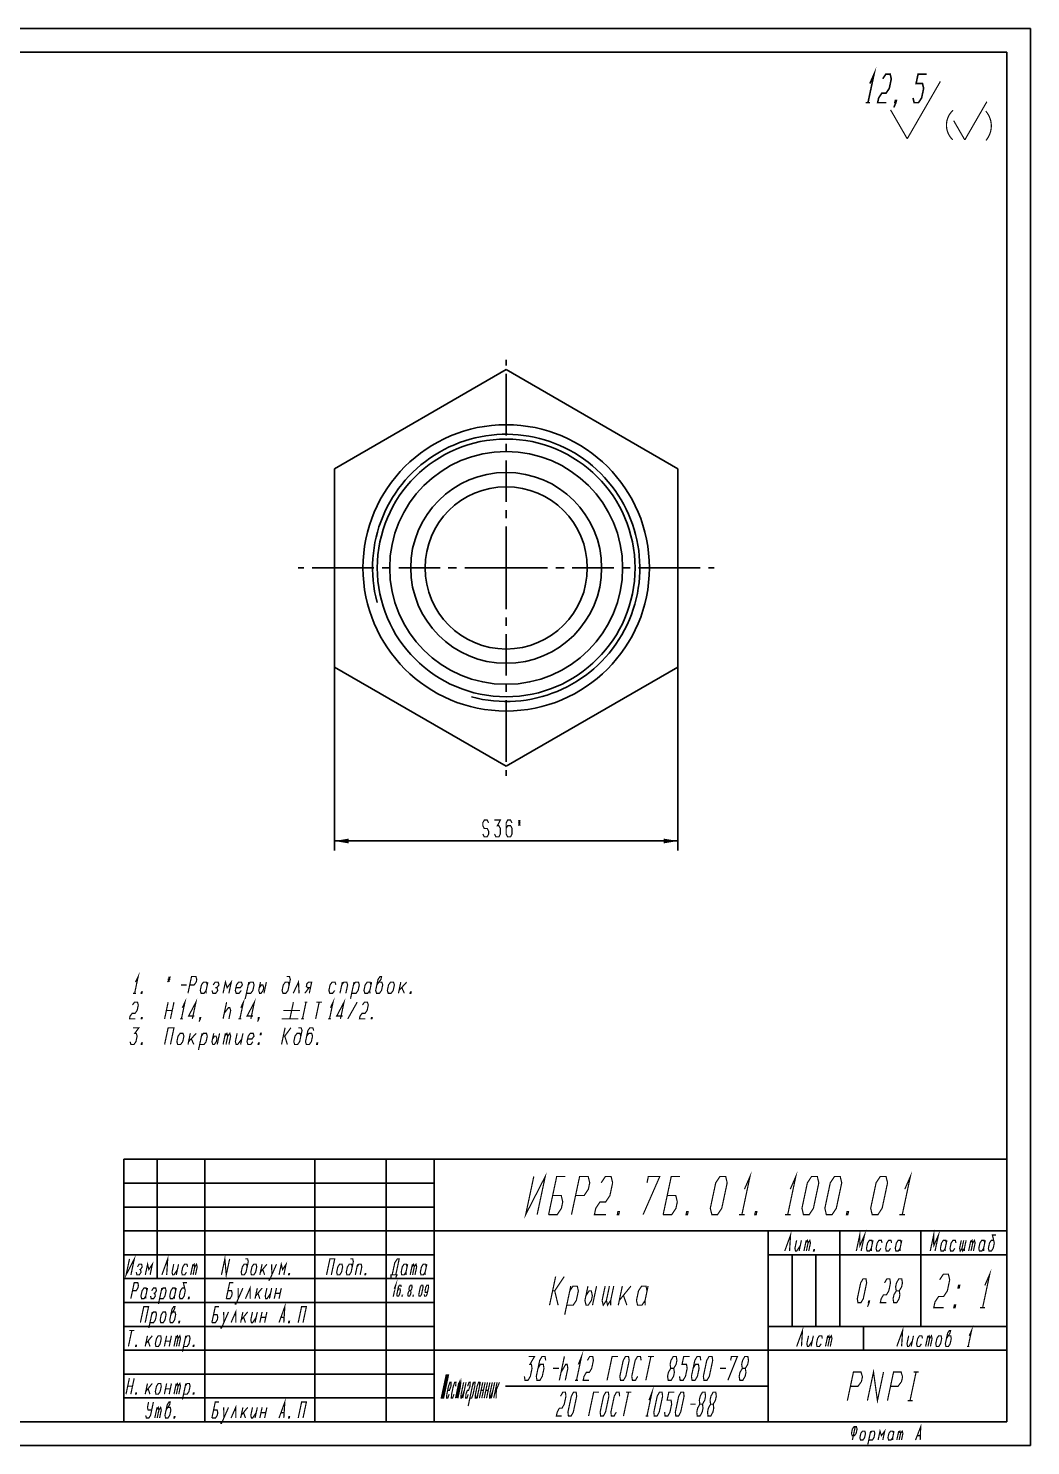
# Model space of a CAD drawing. Header units: millimetres. Extents: x 0 to 420, y 0 to 297.
# Drawn here: x 210 to 420, y 0 to 297 of the extents above; entities that cross this region are included whole.
import ezdxf

# ---------------------------------------------------------------- set-up
doc = ezdxf.new("R2010")
doc.units = ezdxf.units.MM
doc.header["$LTSCALE"] = 23.1
doc.linetypes.add('CENTER', pattern=[0.6, 0.375, -0.075, 0.075, -0.075])
doc.layers.get('0').update_dxf_attribs({"linetype": 'CONTINUOUS'})
for name, color, linetype in [('ALL_AXIS', 7, 'CONTINUOUS'), ('ALL_CHAMFER', 7, 'CONTINUOUS'), ('ALL_DIMENSIONS', 7, 'CONTINUOUS'), ('ALL_HOLE', 7, 'CONTINUOUS')]:
    doc.layers.add(name, color=color, linetype=linetype)
doc.styles.get("Standard").update_dxf_attribs({"font": 'txt', "width": 0.7})
doc.dimstyles.new('DIMSTYLE_2', dxfattribs={"dimtxt": 3.5, "dimasz": 3, "dimexe": 0.18, "dimexo": 0.0625, "dimgap": 0.09, "dimtad": 1, "dimlfac": 0.5, "dimdsep": 46, "dimtxsty": 'STANDARD', "dimblk": '_FILLED', "dimblk1": '_FILLED', "dimblk2": '_FILLED', "dimcen": 0.09, "dimadec": 0, "dimazin": 0, "dimtp": 0.3, "dimtm": 0.3, "dimtfac": 1, "dimtofl": 0, "dimtmove": 0, "dimatfit": 3, "dimldrblk": '_FILLED', "dimfxl": 1, "dimtolj": 1, "dimarcsym": 0})

# ---------------------------------------------------------------- blocks, each defined once
blk = doc.blocks.new('_FILLED')
at = {"color": 0, "linetype": 'BYBLOCK'}
blk.add_solid([(0, 0), (-1, 0.167), (-1, -0.167)], dxfattribs=at)
blk = doc.blocks.new('*D1')
at = {"layer": 'ALL_DIMENSIONS', "color": 2, "linetype": 'CONTINUOUS'}
for p, q in [((274.11, 163.15), (274.11, 124.71)), ((346.11, 163.15), (346.11, 124.71)), ((274.11, 126.71), (310.11, 126.71)), ((346.11, 126.71), (310.11, 126.71))]:
    blk.add_line(p, q, dxfattribs=at)
at = {"layer": 'ALL_DIMENSIONS', "color": 2, "linetype": 'CONTINUOUS', "xscale": 3, "yscale": 3, "zscale": 3, "rotation": 180}
blk.add_blockref('_FILLED', (274.11, 126.71), dxfattribs=at)
at = {"layer": 'ALL_DIMENSIONS', "color": 2, "linetype": 'CONTINUOUS', "xscale": 3, "yscale": 3, "zscale": 3}
blk.add_blockref('_FILLED', (346.11, 126.71), dxfattribs=at)
blk = doc.blocks.new('SYM_0_BL2', base_point=(398.14, 279.95))
at = {"color": 2, "linetype": 'CONTINUOUS'}
for points, const_width in [([(386.31, 285.42), (387.19, 287.42), (385.91, 281.42)], 0.333), ([(389, 286.42), (389.66, 287.42), (390.56, 287.42), (390.8, 286.42), (390.38, 284.42), (389.71, 283.42), (388.81, 283.42), (388.15, 282.42), (387.94, 281.42), (389.74, 281.42)], 0.333), ([(394.14, 273.86), (401.08, 285.88)], 0.25), ([(395.35, 282.42), (395.59, 281.42), (396.49, 281.42), (397.15, 282.42), (397.58, 284.42), (397.34, 285.42), (395.99, 285.42), (396.41, 287.42), (398.21, 287.42)], 0.333), ([(385.46, 281.42), (386.36, 281.42)], 0.333), ([(394.14, 273.86), (390.65, 279.91)], 0.25), ([(391.76, 281.42), (391.54, 281.42), (391.65, 281.92), (391.87, 281.92), (391.76, 281.42), (391.33, 280.42)], 0.333), ([(406.2, 273.62), (410.82, 281.63)], 0.25), ([(406.2, 273.62), (403.87, 277.65)], 0.25)]:
    blk.add_lwpolyline(points, dxfattribs=dict(at, const_width=const_width))
at = {"color": 2, "linetype": 'CONTINUOUS', "const_width": 0.25}
for points in [[(403.73, 279.83, 0.433164), (403.66, 273.66)], [(410.63, 273.51, 0.372459), (410.58, 279.67)]]:
    blk.add_lwpolyline(points, format="xyb", dxfattribs=at)

msp = doc.modelspace()

# ---------------------------------------------------------------- linework, layer by layer
at = {"color": 7, "linetype": 'CONTINUOUS'}
for p, q in [((0, 297), (420, 297)), ((420, 0), (420, 297)), ((20, 292), (415, 292)), ((415, 5), (415, 292)), ((274.113276, 204.72211), (310.113276, 225.506719)), ((310.113276, 225.506719), (346.113276, 204.72211)), ((274.113276, 163.15289), (274.113276, 204.72211)), ((346.113276, 204.72211), (346.113276, 163.15289)), ((310.113276, 142.368281), (274.113276, 163.15289)), ((346.113276, 163.15289), (310.113276, 142.368281)), ((415, 60), (230, 60)), ((230, 5), (230, 60)), ((237, 35), (237, 60)), ((247, 5), (247, 60)), ((270, 5), (270, 60)), ((285, 5), (285, 60)), ((295, 5), (295, 60)), ((415, 5), (415, 60)), ((295, 55), (230, 55)), ((295, 50), (230, 50)), ((415, 45), (230, 45)), ((365, 5), (365, 45)), ((380, 25), (380, 45)), ((397, 25), (397, 45)), ((295, 40), (230, 40)), ((415, 40), (365, 40)), ((370, 25), (370, 40)), ((375, 25), (375, 40)), ((295, 35), (230, 35)), ((295, 30), (230, 30)), ((295, 25), (230, 25)), ((415, 25), (365, 25)), ((385, 20), (385, 25)), ((415, 20), (230, 20)), ((295, 15), (230, 15)), ((365, 12.5), (310, 12.5)), ((295, 10), (230, 10)), ((415, 5), (20, 5)), ((415, 5), (230, 5)), ((0, 0), (420, 0))]:
    msp.add_line(p, q, dxfattribs=at)
at = {"color": 2, "linetype": 'CONTINUOUS', "const_width": 0.25}
for points in [[(232.455901, 97.134505), (233.01015, 98.301169), (232.266204, 94.801165)], [(239.747633, 98.301169), (239.193409, 97.134505)], [(239.4414, 98.301169), (239.499668, 97.134505)], [(243.44432, 94.801165), (244.188267, 98.301169), (245.107017, 98.301169), (245.28928, 97.717837), (245.165284, 97.134505), (244.735056, 96.55116), (243.816306, 96.55116)], [(264.641298, 96.55116), (264.459034, 97.134505), (263.846543, 97.134505), (263.416289, 96.55116), (263.168324, 95.384496), (263.350562, 94.801165), (263.963079, 94.801165), (264.393307, 95.384496), (264.889288, 97.717837), (264.707025, 98.301169), (264.094508, 98.301169)], [(283.016298, 96.55116), (283.87678, 97.717837), (284.000775, 98.301169), (283.694517, 98.301169), (283.264288, 97.717837), (282.768307, 95.384496), (282.95057, 94.801165), (283.563062, 94.801165), (283.993315, 95.384496), (284.241306, 96.55116), (284.059043, 97.134505), (283.446526, 97.134505)], [(233.797445, 94.801165), (233.644329, 94.801165), (233.706313, 95.092837), (233.859456, 95.092837), (233.797445, 94.801165)], [(239.164288, 97.717837), (239.77678, 97.717837)], [(241.978806, 96.55116), (243.203789, 96.55116)], [(247.491306, 96.55116), (247.309043, 97.134505), (246.696526, 97.134505), (246.266298, 96.55116), (246.018307, 95.384496), (246.20057, 94.801165), (246.813062, 94.801165), (247.243315, 95.384496)], [(247.615276, 97.134505), (247.243315, 95.384496), (247.272437, 94.801165)], [(248.468324, 95.384496), (248.650562, 94.801165), (249.263079, 94.801165), (249.693307, 95.384496), (249.511044, 95.967828), (249.941298, 96.55116), (249.759034, 97.134505), (249.146543, 97.134505), (248.716289, 96.55116)], [(249.204811, 95.967828), (249.511044, 95.967828)], [(250.79432, 94.801165), (251.290276, 97.134505), (251.654802, 95.967828), (252.515284, 97.134505), (252.019329, 94.801165)], [(253.492302, 95.967828), (254.411052, 95.967828), (254.841306, 96.55116), (254.659043, 97.134505), (254.046526, 97.134505), (253.616298, 96.55116), (253.368307, 95.384496), (253.55057, 94.801165), (254.163062, 94.801165), (254.593315, 95.384496)], [(255.446338, 93.634501), (256.190284, 97.134505)], [(255.694329, 94.801165), (256.613079, 94.801165), (257.043307, 95.384496), (257.291298, 96.55116), (257.109034, 97.134505), (256.496543, 97.134505), (256.066289, 96.55116)], [(258.640276, 97.134505), (258.268315, 95.384496), (258.450579, 94.801165), (258.756812, 94.801165), (259.187065, 95.384496), (259.311061, 95.967828), (259.128798, 96.55116), (258.822539, 96.55116), (258.392311, 95.967828)], [(259.865284, 97.134505), (259.369329, 94.801165)], [(265.49432, 94.801165), (266.602793, 97.134505), (266.719329, 94.801165)], [(267.944312, 94.801165), (268.804794, 95.967828)], [(268.863062, 94.801165), (269.359043, 97.134505), (268.746526, 97.134505), (268.378282, 96.842833), (268.254313, 96.259501), (268.498561, 95.967828), (269.111052, 95.967828)], [(274.441289, 96.55116), (274.259026, 97.134505), (273.646534, 97.134505), (273.216306, 96.55116), (272.968315, 95.384496), (273.150579, 94.801165), (273.76307, 94.801165), (274.193324, 95.384496)], [(275.294312, 94.801165), (275.790293, 97.134505)], [(275.666298, 96.55116), (276.096526, 97.134505), (276.709043, 97.134505), (276.891306, 96.55116), (276.51932, 94.801165)], [(277.496338, 93.634501), (278.240284, 97.134505)], [(277.744329, 94.801165), (278.663079, 94.801165), (279.093307, 95.384496), (279.341298, 96.55116), (279.159034, 97.134505), (278.546543, 97.134505), (278.116289, 96.55116)], [(281.791289, 96.55116), (281.609026, 97.134505), (280.996534, 97.134505), (280.566306, 96.55116), (280.318315, 95.384496), (280.500579, 94.801165), (281.11307, 94.801165), (281.543324, 95.384496)], [(281.915284, 97.134505), (281.543324, 95.384496), (281.572445, 94.801165)], [(285.218324, 95.384496), (285.400562, 94.801165), (286.013079, 94.801165), (286.443307, 95.384496), (286.691298, 96.55116), (286.509034, 97.134505), (285.896543, 97.134505), (285.466289, 96.55116), (285.218324, 95.384496)], [(288.040276, 97.134505), (287.54432, 94.801165)], [(287.668315, 95.384496), (289.265284, 97.134505)], [(288.251686, 95.967828), (288.769329, 94.801165)], [(290.147454, 94.801165), (289.994312, 94.801165), (290.056322, 95.092837), (290.209438, 95.092837), (290.147454, 94.801165)], [(231.814288, 92.350545), (232.244517, 92.933877), (232.857008, 92.933877), (233.039271, 92.350545), (232.791306, 91.183881), (232.361052, 90.600549), (231.748561, 90.600549), (231.318307, 90.017217), (231.194312, 89.433873), (232.41932, 89.433873)], [(231.959945, 94.801165), (232.572437, 94.801165)], [(238.544312, 89.433873), (239.288258, 92.933877)], [(240.513267, 92.933877), (239.76932, 89.433873)], [(242.255918, 91.767213), (242.810142, 92.933877), (242.066195, 89.433873)], [(244.36307, 89.433873), (245.107017, 92.933877), (243.568315, 90.017217), (244.793324, 90.017217)], [(251.538267, 92.933877), (250.79432, 89.433873)], [(254.505901, 91.767213), (255.06015, 92.933877), (254.316204, 89.433873)], [(256.613079, 89.433873), (257.357025, 92.933877), (255.818324, 90.017217), (257.043307, 90.017217)], [(265.538258, 92.933877), (264.794312, 89.433873)], [(268.177844, 92.933877), (267.433898, 89.433873)], [(267.871611, 92.933877), (268.484103, 92.933877)], [(270.934094, 92.933877), (270.190148, 89.433873)], [(270.321603, 92.933877), (271.546611, 92.933877)], [(273.289237, 91.767213), (273.843486, 92.933877), (273.09954, 89.433873)], [(275.396415, 89.433873), (276.140361, 92.933877), (274.601635, 90.017217), (275.826643, 90.017217)], [(276.927656, 89.433873), (278.896611, 92.933877)], [(279.997625, 92.350545), (280.427853, 92.933877), (281.040344, 92.933877), (281.222607, 92.350545), (280.974642, 91.183881), (280.544388, 90.600549), (279.931897, 90.600549), (279.501643, 90.017217), (279.377648, 89.433873), (280.602656, 89.433873)], [(233.797445, 89.433873), (233.644329, 89.433873), (233.706313, 89.725545), (233.859456, 89.725545), (233.797445, 89.433873)], [(238.916298, 91.183881), (240.141306, 91.183881)], [(241.759937, 89.433873), (242.372454, 89.433873)], [(246.047454, 89.433873), (245.894312, 89.433873), (245.956322, 89.725545), (246.109438, 89.725545), (246.047454, 89.433873), (245.770342, 88.850541)], [(251.042311, 90.600549), (251.902793, 91.767213), (252.209026, 91.767213), (252.391289, 91.183881), (252.019329, 89.433873)], [(254.009945, 89.433873), (254.622437, 89.433873)], [(258.297437, 89.433873), (258.14432, 89.433873), (258.206331, 89.725545), (258.359447, 89.725545), (258.297437, 89.433873), (258.020325, 88.850541)], [(263.044329, 89.433873), (266.54432, 89.433873)], [(263.416289, 91.183881), (266.916306, 91.183881)], [(267.127665, 89.433873), (267.740156, 89.433873)], [(272.793281, 89.433873), (273.405773, 89.433873)], [(281.980781, 89.433873), (281.827665, 89.433873), (281.88965, 89.725545), (282.042766, 89.725545), (281.980781, 89.433873)], [(231.938258, 87.566585), (233.163267, 87.566585), (232.302784, 86.399921), (232.609043, 86.399921), (232.791306, 85.816589), (232.543315, 84.649926), (232.113062, 84.066594), (231.50057, 84.066594), (231.318307, 84.649926)], [(238.544312, 84.066594), (239.288258, 87.566585), (240.513267, 87.566585), (239.76932, 84.066594)], [(241.118324, 84.649926), (241.300562, 84.066594), (241.913079, 84.066594), (242.343307, 84.649926), (242.591298, 85.816589), (242.409034, 86.399921), (241.796543, 86.399921), (241.366289, 85.816589), (241.118324, 84.649926)], [(243.940276, 86.399921), (243.44432, 84.066594)], [(243.568315, 84.649926), (245.165284, 86.399921)], [(245.646346, 82.89993), (246.390293, 86.399921)], [(245.894312, 84.066594), (246.813062, 84.066594), (247.243315, 84.649926), (247.491306, 85.816589), (247.309043, 86.399921), (246.696526, 86.399921), (246.266298, 85.816589)], [(248.840284, 86.399921), (248.468324, 84.649926), (248.650562, 84.066594), (248.95682, 84.066594), (249.387074, 84.649926), (249.511044, 85.233257), (249.328806, 85.816589), (249.022548, 85.816589), (248.592294, 85.233257)], [(250.065293, 86.399921), (249.569312, 84.066594)], [(250.79432, 84.066594), (251.290276, 86.399921)], [(251.166306, 85.816589), (251.596534, 86.399921), (251.778798, 85.816589), (251.406812, 84.066594)], [(251.778798, 85.816589), (252.209026, 86.399921), (252.391289, 85.816589), (252.019329, 84.066594)], [(253.740293, 86.399921), (253.368307, 84.649926), (253.55057, 84.066594), (253.856829, 84.066594), (254.717311, 85.233257)], [(254.965276, 86.399921), (254.46932, 84.066594)], [(255.942294, 85.233257), (256.861044, 85.233257), (257.291298, 85.816589), (257.109034, 86.399921), (256.496543, 86.399921), (256.066289, 85.816589), (255.818324, 84.649926), (256.000562, 84.066594), (256.613079, 84.066594), (257.043307, 84.649926)], [(258.731407, 86.108262), (258.578291, 86.108262), (258.640276, 86.399921), (258.793418, 86.399921), (258.731407, 86.108262)], [(263.044329, 84.066594), (263.788275, 87.566585)], [(263.416289, 85.816589), (263.722548, 85.816589), (265.013258, 87.566585)], [(267.091289, 85.816589), (266.909026, 86.399921), (266.296534, 86.399921), (265.866306, 85.816589), (265.618315, 84.649926), (265.800579, 84.066594), (266.41307, 84.066594), (266.843324, 84.649926), (267.33928, 86.983253), (267.157017, 87.566585), (266.544525, 87.566585)], [(269.789271, 86.983253), (269.607008, 87.566585), (268.994517, 87.566585), (268.564288, 86.983253), (268.068307, 84.649926), (268.25057, 84.066594), (268.863062, 84.066594), (269.293315, 84.649926), (269.541306, 85.816589), (269.359043, 86.399921), (268.746526, 86.399921), (268.316298, 85.816589)], [(233.797445, 84.066594), (233.644329, 84.066594), (233.706313, 84.358253), (233.859456, 84.358253), (233.797445, 84.066594)], [(244.151686, 85.233257), (244.669329, 84.066594)], [(258.297437, 84.066594), (258.14432, 84.066594), (258.206331, 84.358253), (258.359447, 84.358253), (258.297437, 84.066594)], [(264.269312, 84.066594), (263.722548, 85.816589)], [(270.547445, 84.066594), (270.394329, 84.066594), (270.456313, 84.358253), (270.609456, 84.358253), (270.547445, 84.066594)], [(315.900447, 56.410636), (314.19999, 48.410641), (318.30045, 56.410636), (316.599994, 48.410641)], [(318.999998, 48.410641), (320.700454, 56.410636), (322.50045, 56.410636)], [(323.800005, 48.410641), (325.500461, 56.410636), (327.300458, 56.410636), (327.617047, 55.077307), (327.333629, 53.743973), (326.450229, 52.410638), (324.650233, 52.410638)], [(330.017051, 55.077307), (330.90045, 56.410636), (332.100465, 56.410636), (332.417054, 55.077307), (331.850219, 52.410638), (330.966819, 51.077303), (329.76683, 51.077303), (328.883405, 49.743969), (328.600012, 48.410641), (330.99999, 48.410641)], [(338.800009, 48.410641), (342.300461, 56.410636), (339.900458, 56.410636), (339.61704, 55.077307)], [(343.000009, 48.410641), (344.700465, 56.410636), (346.500461, 56.410636)], [(353.200005, 48.410641), (352.883416, 49.743969), (354.017036, 55.077307), (354.900461, 56.410636), (356.10045, 56.410636), (356.41704, 55.077307), (355.283419, 49.743969), (354.399994, 48.410641), (353.200005, 48.410641)], [(360.033644, 53.743973), (361.200461, 56.410636), (359.500005, 48.410641)], [(369.633633, 53.743973), (370.80045, 56.410636), (369.099994, 48.410641)], [(372.400009, 48.410641), (372.083419, 49.743969), (373.21704, 55.077307), (374.100465, 56.410636), (375.300454, 56.410636), (375.617043, 55.077307), (374.483397, 49.743969), (373.599998, 48.410641), (372.400009, 48.410641)], [(377.19999, 48.410641), (376.883401, 49.743969), (378.017047, 55.077307), (378.900447, 56.410636), (380.100461, 56.410636), (380.417051, 55.077307), (379.283405, 49.743969), (378.400005, 48.410641), (377.19999, 48.410641)], [(386.800005, 48.410641), (386.483416, 49.743969), (387.617036, 55.077307), (388.500461, 56.410636), (389.70045, 56.410636), (390.01704, 55.077307), (388.883419, 49.743969), (387.999994, 48.410641), (386.800005, 48.410641)], [(393.633644, 53.743973), (394.800461, 56.410636), (393.100005, 48.410641)], [(318.999998, 48.410641), (320.799994, 48.410641), (321.683419, 49.743969), (321.966812, 51.077303), (321.650222, 52.410638), (319.850226, 52.410638)], [(343.000009, 48.410641), (344.800005, 48.410641), (345.683405, 49.743969), (345.966823, 51.077303), (345.650233, 52.410638), (343.850237, 52.410638)], [(333.699998, 48.410641), (333.399994, 48.410641), (333.541703, 49.077305), (333.841707, 49.077305), (333.699998, 48.410641)], [(348.099994, 48.410641), (347.79999, 48.410641), (347.941699, 49.077305), (348.241703, 49.077305), (348.099994, 48.410641)], [(358.899998, 48.410641), (360.100012, 48.410641)], [(362.49999, 48.410641), (362.200012, 48.410641), (362.341696, 49.077305), (362.641699, 49.077305), (362.49999, 48.410641)], [(368.500012, 48.410641), (369.700001, 48.410641)], [(381.699994, 48.410641), (381.39999, 48.410641), (381.541699, 49.077305), (381.841703, 49.077305), (381.699994, 48.410641)], [(392.499998, 48.410641), (393.700012, 48.410641)], [(368.479991, 40.787579), (369.694567, 44.137581), (369.485002, 40.787579)], [(383.474996, 40.787579), (384.187053, 44.137581), (384.214867, 41.904249), (385.192064, 44.137581), (384.480007, 40.787579)], [(398.965009, 40.787579), (399.677065, 44.137581), (399.704854, 41.904249), (400.682076, 44.137581), (399.969994, 40.787579)], [(370.964718, 43.020912), (370.608677, 41.345911), (370.74126, 40.787579), (370.992506, 40.787579), (371.732351, 41.904249)], [(371.969703, 43.020912), (371.494999, 40.787579)], [(372.50001, 40.787579), (372.974714, 43.020912)], [(372.856025, 42.46258), (373.225961, 43.020912), (373.358544, 42.46258), (373.002502, 40.787579)], [(373.358544, 42.46258), (373.728453, 43.020912), (373.861036, 42.46258), (373.504995, 40.787579)], [(386.846045, 42.46258), (386.713462, 43.020912), (386.210969, 43.020912), (385.841034, 42.46258), (385.603682, 41.345911), (385.736239, 40.787579), (386.238757, 40.787579), (386.608667, 41.345911)], [(386.964708, 43.020912), (386.608667, 41.345911), (386.615614, 40.787579)], [(388.856041, 42.46258), (388.723458, 43.020912), (388.220966, 43.020912), (387.85103, 42.46258), (387.613678, 41.345911), (387.746261, 40.787579), (388.248754, 40.787579), (388.618689, 41.345911)], [(390.866038, 42.46258), (390.733455, 43.020912), (390.230962, 43.020912), (389.861027, 42.46258), (389.623674, 41.345911), (389.756257, 40.787579), (390.25875, 40.787579), (390.628685, 41.345911)], [(392.876034, 42.46258), (392.743451, 43.020912), (392.240958, 43.020912), (391.871023, 42.46258), (391.633671, 41.345911), (391.766254, 40.787579), (392.268746, 40.787579), (392.638682, 41.345911)], [(392.994697, 43.020912), (392.638682, 41.345911), (392.645629, 40.787579)], [(402.336031, 42.46258), (402.203448, 43.020912), (401.700956, 43.020912), (401.331021, 42.46258), (401.093668, 41.345911), (401.226251, 40.787579), (401.728744, 40.787579), (402.098679, 41.345911)], [(402.45472, 43.020912), (402.098679, 41.345911), (402.105626, 40.787579)], [(404.346028, 42.46258), (404.21347, 43.020912), (403.710952, 43.020912), (403.341042, 42.46258), (403.10369, 41.345911), (403.236248, 40.787579), (403.73874, 40.787579), (404.108676, 41.345911)], [(405.469702, 43.020912), (405.113687, 41.345911), (405.246244, 40.787579), (405.616179, 41.345911), (405.748762, 40.787579), (406.118672, 41.345911), (406.474713, 43.020912)], [(405.97222, 43.020912), (405.616179, 41.345911)], [(407.004994, 40.787579), (407.479698, 43.020912)], [(407.361035, 42.46258), (407.73097, 43.020912), (407.863528, 42.46258), (407.507512, 40.787579)], [(407.863528, 42.46258), (408.233463, 43.020912), (408.366021, 42.46258), (408.010005, 40.787579)], [(410.376042, 42.46258), (410.243459, 43.020912), (409.740967, 43.020912), (409.371031, 42.46258), (409.133679, 41.345911), (409.266262, 40.787579), (409.768755, 40.787579), (410.13869, 41.345911)], [(410.494706, 43.020912), (410.13869, 41.345911), (410.145637, 40.787579)], [(412.253456, 43.020912), (411.750963, 43.020912), (411.381028, 42.46258), (411.143676, 41.345911), (411.276259, 40.787579), (411.778751, 40.787579), (412.148687, 41.345911), (412.386039, 42.46258), (411.988315, 44.137581), (412.742054, 44.137581)], [(231.197054, 39.137578), (230.484998, 35.787582), (232.202065, 39.137578), (231.490009, 35.787582)], [(234.50499, 35.787582), (234.97972, 38.020915), (235.244861, 36.904245), (235.984706, 38.020915), (235.510001, 35.787582)], [(237.979988, 35.787582), (239.194563, 39.137578), (238.984999, 35.787582)], [(250.459991, 35.787582), (251.172074, 39.137578), (251.465002, 35.787582), (252.177059, 39.137578)], [(255.841036, 37.462577), (255.708453, 38.020915), (255.205961, 38.020915), (254.836025, 37.462577), (254.598673, 36.345914), (254.731256, 35.787582), (255.233749, 35.787582), (255.603684, 36.345914), (256.078389, 38.579247), (255.945806, 39.137578), (255.443313, 39.137578)], [(262.519995, 35.787582), (262.9947, 38.020915), (263.259866, 36.904245), (263.999711, 38.020915), (263.525006, 35.787582)], [(272.475, 35.787582), (273.187057, 39.137578), (274.192068, 39.137578), (273.480011, 35.787582)], [(277.856045, 37.462577), (277.723462, 38.020915), (277.220969, 38.020915), (276.851034, 37.462577), (276.613682, 36.345914), (276.746239, 35.787582), (277.248757, 35.787582), (277.618667, 36.345914), (278.093397, 38.579247), (277.960814, 39.137578), (277.458322, 39.137578)], [(286.231256, 35.787582), (286.765305, 38.300078), (287.320195, 39.137578), (287.697052, 39.137578), (286.984995, 35.787582)], [(374.635616, 40.787579), (374.510006, 40.787579), (374.569351, 41.066748), (374.694961, 41.066748), (374.635616, 40.787579)], [(406.118672, 41.345911), (406.125619, 40.787579)], [(232.613683, 36.345914), (232.74624, 35.787582), (233.248759, 35.787582), (233.618668, 36.345914), (233.486111, 36.904245), (233.856021, 37.462577), (233.723463, 38.020915), (233.22097, 38.020915), (232.851035, 37.462577)], [(233.234865, 36.904245), (233.486111, 36.904245)], [(240.464714, 38.020915), (240.108673, 36.345914), (240.241256, 35.787582), (240.492502, 35.787582), (241.232347, 36.904245)], [(241.4697, 38.020915), (240.994995, 35.787582)], [(243.361033, 37.462577), (243.22845, 38.020915), (242.725957, 38.020915), (242.356022, 37.462577), (242.118669, 36.345914), (242.251252, 35.787582), (242.753745, 35.787582), (243.12368, 36.345914)], [(244.010002, 35.787582), (244.484707, 38.020915)], [(244.366044, 37.462577), (244.735953, 38.020915), (244.868536, 37.462577), (244.512495, 35.787582)], [(244.868536, 37.462577), (245.238472, 38.020915), (245.371029, 37.462577), (245.014988, 35.787582)], [(256.608669, 36.345914), (256.741252, 35.787582), (257.243745, 35.787582), (257.61368, 36.345914), (257.851033, 37.462577), (257.71845, 38.020915), (257.215957, 38.020915), (256.846022, 37.462577), (256.608669, 36.345914)], [(258.974707, 38.020915), (258.500002, 35.787582)], [(258.618666, 36.345914), (259.979718, 38.020915)], [(259.114237, 36.904245), (259.504988, 35.787582)], [(260.272646, 34.670912), (260.523893, 34.670912), (261.989714, 38.020915)], [(260.984703, 38.020915), (261.012491, 35.787582)], [(264.655627, 35.787582), (264.529991, 35.787582), (264.589336, 36.066745), (264.714972, 36.066745), (264.655627, 35.787582)], [(274.603685, 36.345914), (274.736243, 35.787582), (275.238761, 35.787582), (275.608671, 36.345914), (275.846023, 37.462577), (275.713466, 38.020915), (275.210947, 38.020915), (274.841038, 37.462577), (274.603685, 36.345914)], [(278.504989, 35.787582), (278.979719, 38.020915)], [(278.86103, 37.462577), (279.230966, 38.020915), (279.733458, 38.020915), (279.866041, 37.462577), (279.51, 35.787582)], [(280.640621, 35.787582), (280.515011, 35.787582), (280.57433, 36.066745), (280.699966, 36.066745), (280.640621, 35.787582)], [(285.986957, 35.229244), (285.98001, 35.787582), (287.236241, 35.787582), (286.991942, 35.229244)], [(289.351033, 37.462577), (289.21845, 38.020915), (288.715957, 38.020915), (288.346022, 37.462577), (288.108669, 36.345914), (288.241252, 35.787582), (288.743745, 35.787582), (289.11368, 36.345914)], [(289.469722, 38.020915), (289.11368, 36.345914), (289.120627, 35.787582)], [(290.000002, 35.787582), (290.474707, 38.020915)], [(290.356044, 37.462577), (290.725953, 38.020915), (290.858536, 37.462577), (290.502495, 35.787582)], [(290.858536, 37.462577), (291.228472, 38.020915), (291.361029, 37.462577), (291.004988, 35.787582)], [(293.371025, 37.462577), (293.238468, 38.020915), (292.73595, 38.020915), (292.36604, 37.462577), (292.128688, 36.345914), (292.261245, 35.787582), (292.763738, 35.787582), (293.133673, 36.345914)], [(293.489714, 38.020915), (293.133673, 36.345914), (293.14062, 35.787582)], [(400.939911, 34.755142), (401.712902, 35.921806), (402.762902, 35.921806), (403.039911, 34.755142), (402.543955, 32.421808), (401.770964, 31.255144), (400.720964, 31.255144), (399.947974, 30.088474), (399.700009, 28.92181), (401.800009, 28.92181)], [(410.40442, 33.588472), (411.425402, 35.921806), (409.937509, 28.92181)], [(231.464989, 30.787579), (232.177072, 34.137581), (232.930811, 34.137581), (233.063394, 33.579243), (232.944705, 33.020912), (232.574795, 32.46258), (231.82103, 32.46258)], [(234.836038, 32.46258), (234.703455, 33.020912), (234.200962, 33.020912), (233.831027, 32.46258), (233.593674, 31.34591), (233.726257, 30.787579), (234.22875, 30.787579), (234.598685, 31.34591)], [(234.954701, 33.020912), (234.598685, 31.34591), (234.605632, 30.787579)], [(235.603671, 31.34591), (235.736254, 30.787579), (236.238746, 30.787579), (236.608682, 31.34591), (236.476099, 31.904248), (236.846034, 32.46258), (236.713451, 33.020912), (236.210958, 33.020912), (235.841023, 32.46258)], [(237.257651, 29.670916), (237.969708, 33.020912)], [(237.495004, 30.787579), (238.248743, 30.787579), (238.618678, 31.34591), (238.85603, 32.46258), (238.723447, 33.020912), (238.220955, 33.020912), (237.851045, 32.46258)], [(240.866027, 32.46258), (240.733469, 33.020912), (240.230951, 33.020912), (239.861041, 32.46258), (239.623689, 31.34591), (239.756246, 30.787579), (240.258739, 30.787579), (240.628674, 31.34591)], [(240.984716, 33.020912), (240.628674, 31.34591), (240.635621, 30.787579)], [(242.743466, 33.020912), (242.240947, 33.020912), (241.871038, 32.46258), (241.633685, 31.34591), (241.766243, 30.787579), (242.268761, 30.787579), (242.638671, 31.34591), (242.876023, 32.46258), (242.478325, 34.137581), (243.232064, 34.137581)], [(251.465002, 30.787579), (252.177059, 34.137581), (252.930824, 34.137581)], [(253.237646, 29.670916), (253.488893, 29.670916), (254.954714, 33.020912)], [(253.949703, 33.020912), (253.977491, 30.787579)], [(255.484995, 30.787579), (256.462218, 33.020912), (256.490006, 30.787579)], [(257.969722, 33.020912), (257.494991, 30.787579)], [(257.61368, 31.34591), (258.974707, 33.020912)], [(259.979718, 33.020912), (259.623677, 31.34591), (259.75626, 30.787579), (260.007506, 30.787579), (260.747351, 31.904248)], [(260.984703, 33.020912), (260.509999, 30.787579)], [(261.51501, 30.787579), (261.989714, 33.020912)], [(262.9947, 33.020912), (262.519995, 30.787579)], [(286.660305, 32.857644), (286.967, 33.624309), (286.478119, 31.324307)], [(288.107388, 33.240973), (288.045121, 33.624309), (287.757627, 33.624309), (287.5324, 33.240973), (287.206479, 31.707643), (287.268746, 31.324307), (287.55624, 31.324307), (287.781467, 31.707643), (287.944427, 32.474308), (287.882161, 32.857644), (287.594667, 32.857644), (287.36944, 32.474308)], [(290.100696, 32.474308), (290.325923, 32.857644), (290.40739, 33.240973), (290.345123, 33.624309), (290.057629, 33.624309), (289.832402, 33.240973), (289.750909, 32.857644), (289.813202, 32.474308)], [(291.868751, 31.324307), (291.806484, 31.707643), (292.132405, 33.240973), (292.357632, 33.624309), (292.645126, 33.624309), (292.707393, 33.240973), (292.381472, 31.707643), (292.156245, 31.324307), (291.868751, 31.324307)], [(292.956486, 31.707643), (293.018752, 31.324307), (293.306246, 31.324307), (293.531473, 31.707643), (293.857394, 33.240973), (293.795127, 33.624309), (293.507633, 33.624309), (293.282406, 33.240973), (293.119446, 32.474308), (293.181713, 32.090972), (293.469207, 32.090972), (293.694434, 32.474308)], [(319.2, 29.43298), (320.47533, 35.432976)], [(319.837665, 32.432978), (320.287657, 32.432978), (322.275352, 35.432976)], [(322.374891, 27.432981), (323.650221, 33.432978)], [(322.799993, 29.43298), (324.149996, 29.43298), (324.812552, 30.432979), (325.237679, 32.432978), (325.000225, 33.432978), (324.100214, 33.432978), (323.437657, 32.432978)], [(327.250214, 33.432978), (326.612549, 30.432979), (326.850004, 29.43298), (327.299996, 29.43298), (327.962552, 30.432979), (328.175116, 31.432979), (327.937661, 32.432978), (327.487668, 32.432978), (326.825112, 31.432979)], [(329.050236, 33.432978), (328.200007, 29.43298)], [(330.850232, 33.432978), (330.212567, 30.432979), (330.449996, 29.43298), (331.112552, 30.432979), (331.350007, 29.43298), (332.012563, 30.432979), (332.650228, 33.432978)], [(331.750217, 33.432978), (331.112552, 30.432979)], [(334.450225, 33.432978), (333.599996, 29.43298)], [(333.81256, 30.432979), (336.250221, 33.432978)], [(339.637676, 32.432978), (339.400221, 33.432978), (338.500236, 33.432978), (337.837679, 32.432978), (337.412552, 30.432979), (337.650007, 29.43298), (338.549993, 29.43298), (339.212549, 30.432979)], [(339.850214, 33.432978), (339.212549, 30.432979), (339.225007, 29.43298)], [(383.812504, 29.94415), (383.677126, 30.777485), (384.385646, 34.110812), (384.875295, 34.944147), (385.500271, 34.944147), (385.635648, 34.110812), (384.927129, 30.777485), (384.437505, 29.94415), (383.812504, 29.94415)], [(389.385656, 34.110812), (389.87528, 34.944147), (390.500281, 34.944147), (390.635658, 34.110812), (390.281385, 32.444149), (389.791761, 31.610814), (389.16676, 31.610814), (388.677136, 30.777485), (388.5, 29.94415), (389.750002, 29.94415)], [(392.468903, 32.444149), (392.958527, 33.277484), (393.135663, 34.110812), (393.000286, 34.944147), (392.375284, 34.944147), (391.88566, 34.110812), (391.708524, 33.277484), (391.843901, 32.444149)], [(405.03045, 33.00514), (404.76795, 33.00514), (404.89192, 33.588472), (405.15442, 33.588472), (405.03045, 33.00514)], [(236.224852, 31.904248), (236.476099, 31.904248)], [(243.650629, 30.787579), (243.524993, 30.787579), (243.584337, 31.066748), (243.709973, 31.066748), (243.650629, 30.787579)], [(251.465002, 30.787579), (252.218741, 30.787579), (252.588677, 31.34591), (252.707366, 31.904248), (252.574783, 32.46258), (251.821044, 32.46258)], [(258.109226, 31.904248), (258.500002, 30.787579)], [(261.752362, 31.904248), (262.757347, 31.904248)], [(262.519995, 25.787582), (263.73457, 29.137578), (263.525006, 25.787582)], [(286.334385, 31.324307), (286.621879, 31.324307)], [(288.346868, 31.324307), (288.274988, 31.324307), (288.315747, 31.515978), (288.387627, 31.515978), (288.346868, 31.324307)], [(289.568749, 31.324307), (289.856243, 31.324307), (290.08147, 31.707643), (290.162963, 32.090972), (290.100696, 32.474308), (289.813202, 32.474308), (289.587949, 32.090972), (289.506482, 31.707643), (289.568749, 31.324307)], [(290.64687, 31.324307), (290.57499, 31.324307), (290.61575, 31.515978), (290.687604, 31.515978), (290.64687, 31.324307)], [(320.999996, 29.43298), (320.287657, 32.432978)], [(332.012563, 30.432979), (332.024996, 29.43298)], [(334.700112, 31.432979), (335.399993, 29.43298)], [(386.156239, 29.94415), (385.999995, 29.94415), (386.088563, 30.360818), (386.244807, 30.360818), (386.156239, 29.94415), (385.822859, 29.110815)], [(391.312493, 29.94415), (391.937494, 29.94415), (392.427118, 30.777485), (392.604254, 31.610814), (392.468903, 32.444149), (391.843901, 32.444149), (391.354252, 31.610814), (391.177141, 30.777485), (391.312493, 29.94415)], [(233.475011, 25.787582), (234.187068, 29.137578), (235.192053, 29.137578), (234.479996, 25.787582)], [(235.247655, 24.670912), (235.959712, 28.020915)], [(235.485007, 25.787582), (236.238746, 25.787582), (236.608682, 26.345913), (236.846034, 27.462577), (236.713451, 28.020915), (236.210958, 28.020915), (235.841023, 27.462577)], [(237.613667, 26.345913), (237.74625, 25.787582), (238.248743, 25.787582), (238.618678, 26.345913), (238.85603, 27.462577), (238.723447, 28.020915), (238.220955, 28.020915), (237.851045, 27.462577), (237.613667, 26.345913)], [(239.861041, 27.462577), (240.600886, 28.579246), (240.719575, 29.137578), (240.468303, 29.137578), (240.098394, 28.579246), (239.623689, 26.345913), (239.756246, 25.787582), (240.258739, 25.787582), (240.628674, 26.345913), (240.866027, 27.462577), (240.733469, 28.020915), (240.230951, 28.020915)], [(248.449995, 25.787582), (249.162052, 29.137578), (249.915817, 29.137578)], [(248.449995, 25.787582), (249.20376, 25.787582), (249.573669, 26.345913), (249.692358, 26.904245), (249.559775, 27.462577), (248.806036, 27.462577)], [(250.222639, 24.670912), (250.473885, 24.670912), (251.939707, 28.020915)], [(250.934722, 28.020915), (250.96251, 25.787582)], [(252.469988, 25.787582), (253.447211, 28.020915), (253.474999, 25.787582)], [(254.954714, 28.020915), (254.48001, 25.787582)], [(254.598673, 26.345913), (255.9597, 28.020915)], [(255.094219, 26.904245), (255.484995, 25.787582)], [(256.964711, 28.020915), (256.608669, 26.345913), (256.741252, 25.787582), (256.992499, 25.787582), (257.732344, 26.904245)], [(257.969722, 28.020915), (257.494991, 25.787582)], [(258.500002, 25.787582), (258.974707, 28.020915)], [(258.737355, 26.904245), (259.742366, 26.904245)], [(259.979718, 28.020915), (259.504988, 25.787582)], [(263.008594, 26.904245), (263.511112, 26.904245)], [(266.539988, 25.787582), (267.25207, 29.137578), (268.257056, 29.137578), (267.544999, 25.787582)], [(404.162509, 28.92181), (403.900009, 28.92181), (404.024004, 29.505142), (404.286504, 29.505142), (404.162509, 28.92181)], [(409.412509, 28.92181), (410.462509, 28.92181)], [(231.674553, 24.137581), (230.962496, 20.787578)], [(231.172061, 24.137581), (232.177072, 24.137581)], [(241.640632, 25.787582), (241.514996, 25.787582), (241.574341, 26.066744), (241.699951, 26.066744), (241.640632, 25.787582)], [(264.655627, 25.787582), (264.529991, 25.787582), (264.589336, 26.066744), (264.714972, 26.066744), (264.655627, 25.787582)], [(370.979996, 20.787578), (372.194572, 24.137581), (371.985007, 20.787578)], [(391.960001, 20.787578), (393.174576, 24.137581), (392.965012, 20.787578)], [(402.366024, 22.46258), (403.105895, 23.579246), (403.224558, 24.137581), (402.973312, 24.137581), (402.603376, 23.579246), (402.128672, 21.345913), (402.261255, 20.787578), (402.763748, 20.787578), (403.133683, 21.345913), (403.371035, 22.46258), (403.238452, 23.020911), (402.735959, 23.020911)], [(407.132834, 23.020911), (407.621433, 24.137581), (406.909376, 20.787578)], [(232.595636, 20.787578), (232.47, 20.787578), (232.529344, 21.066747), (232.654955, 21.066747), (232.595636, 20.787578)], [(234.954701, 23.020911), (234.479996, 20.787578)], [(234.598685, 21.345913), (235.959712, 23.020911)], [(235.094231, 21.904245), (235.485007, 20.787578)], [(236.608682, 21.345913), (236.741239, 20.787578), (237.243757, 20.787578), (237.613667, 21.345913), (237.851045, 22.46258), (237.718462, 23.020911), (237.215969, 23.020911), (236.846034, 22.46258), (236.608682, 21.345913)], [(238.499989, 20.787578), (238.974719, 23.020911)], [(238.737367, 21.904245), (239.742352, 21.904245)], [(239.979705, 23.020911), (239.505, 20.787578)], [(240.510011, 20.787578), (240.984716, 23.020911)], [(240.866027, 22.46258), (241.235962, 23.020911), (241.368545, 22.46258), (241.012504, 20.787578)], [(241.368545, 22.46258), (241.738455, 23.020911), (241.871038, 22.46258), (241.514996, 20.787578)], [(242.282655, 19.670912), (242.994712, 23.020911)], [(242.520007, 20.787578), (243.273746, 20.787578), (243.643682, 21.345913), (243.881034, 22.46258), (243.748451, 23.020911), (243.245958, 23.020911), (242.876023, 22.46258)], [(244.655614, 20.787578), (244.530004, 20.787578), (244.589348, 21.066747), (244.714958, 21.066747), (244.655614, 20.787578)], [(373.464697, 23.020911), (373.108682, 21.345913), (373.241239, 20.787578), (373.492511, 20.787578), (374.232356, 21.904245)], [(374.469708, 23.020911), (373.995004, 20.787578)], [(376.361041, 22.46258), (376.228458, 23.020911), (375.725966, 23.020911), (375.35603, 22.46258), (375.118678, 21.345913), (375.251261, 20.787578), (375.753754, 20.787578), (376.123689, 21.345913)], [(377.010011, 20.787578), (377.484716, 23.020911)], [(377.366027, 22.46258), (377.735962, 23.020911), (377.868545, 22.46258), (377.512504, 20.787578)], [(377.868545, 22.46258), (378.238455, 23.020911), (378.371038, 22.46258), (378.014996, 20.787578)], [(394.444702, 23.020911), (394.088687, 21.345913), (394.221244, 20.787578), (394.47249, 20.787578), (395.212361, 21.904245)], [(395.449713, 23.020911), (394.975009, 20.787578)], [(397.341021, 22.46258), (397.208463, 23.020911), (396.70597, 23.020911), (396.336035, 22.46258), (396.098683, 21.345913), (396.23124, 20.787578), (396.733759, 20.787578), (397.103668, 21.345913)], [(397.98999, 20.787578), (398.46472, 23.020911)], [(398.346031, 22.46258), (398.715967, 23.020911), (398.848524, 22.46258), (398.492509, 20.787578)], [(398.848524, 22.46258), (399.218459, 23.020911), (399.351042, 22.46258), (398.995001, 20.787578)], [(400.118676, 21.345913), (400.251259, 20.787578), (400.753751, 20.787578), (401.123687, 21.345913), (401.361039, 22.46258), (401.228456, 23.020911), (400.725963, 23.020911), (400.356028, 22.46258), (400.118676, 21.345913)], [(406.65813, 20.787578), (407.160623, 20.787578)], [(314.812789, 18.694147), (316.062792, 18.694147), (315.083518, 17.027481), (315.396031, 17.027481), (315.531383, 16.194149), (315.177136, 14.527482), (314.687512, 13.694147), (314.062511, 13.694147), (313.927134, 14.527482)], [(318.38566, 17.860816), (318.250283, 18.694147), (317.625282, 18.694147), (317.135658, 17.860816), (316.427139, 14.527482), (316.56249, 13.694147), (317.187491, 13.694147), (317.677141, 14.527482), (318.031388, 16.194149), (317.896011, 17.027481), (317.27101, 17.027481), (316.781385, 16.194149)], [(322.312778, 18.694147), (321.250012, 13.694147)], [(325.239781, 17.027481), (325.906542, 18.694147), (324.84375, 13.694147)], [(327.135652, 17.860816), (327.625276, 18.694147), (328.250277, 18.694147), (328.385654, 17.860816), (328.031382, 16.194149), (327.541758, 15.360814), (326.916757, 15.360814), (326.427133, 14.527482), (326.249996, 13.694147), (327.499999, 13.694147)], [(331.250006, 13.694147), (332.312772, 18.694147), (333.562775, 18.694147)], [(334.062499, 13.694147), (333.927122, 14.527482), (334.635641, 17.860816), (335.125291, 18.694147), (335.750292, 18.694147), (335.885643, 17.860816), (335.177124, 14.527482), (334.6875, 13.694147), (334.062499, 13.694147)], [(338.385648, 17.860816), (338.250271, 18.694147), (337.625295, 18.694147), (337.135646, 17.860816), (336.427126, 14.527482), (336.562504, 13.694147), (337.187505, 13.694147), (337.677129, 14.527482)], [(340.437788, 18.694147), (339.374996, 13.694147)], [(339.812787, 18.694147), (341.062789, 18.694147)], [(345.218903, 16.194149), (345.708527, 17.027481), (345.885663, 17.860816), (345.750286, 18.694147), (345.125284, 18.694147), (344.63566, 17.860816), (344.458524, 17.027481), (344.593901, 16.194149)], [(346.42712, 14.527482), (346.562498, 13.694147), (347.187499, 13.694147), (347.677123, 14.527482), (348.031395, 16.194149), (347.896018, 17.027481), (346.958529, 17.027481), (347.312776, 18.694147), (348.562778, 18.694147)], [(350.885647, 17.860816), (350.750295, 18.694147), (350.125294, 18.694147), (349.635645, 17.860816), (348.927125, 14.527482), (349.062502, 13.694147), (349.687504, 13.694147), (350.177128, 14.527482), (350.5314, 16.194149), (350.396023, 17.027481), (349.771022, 17.027481), (349.281398, 16.194149)], [(351.562507, 13.694147), (351.42713, 14.527482), (352.135649, 17.860816), (352.625273, 18.694147), (353.250275, 18.694147), (353.385652, 17.860816), (352.677133, 14.527482), (352.187509, 13.694147), (351.562507, 13.694147)], [(356.562491, 13.694147), (358.562772, 18.694147), (357.312795, 18.694147), (357.135659, 17.860816)], [(360.218881, 16.194149), (360.70853, 17.027481), (360.885641, 17.860816), (360.750289, 18.694147), (360.125288, 18.694147), (359.635664, 17.860816), (359.458528, 17.027481), (359.593879, 16.194149)], [(297.562771, 14.94415), (296.500005, 9.944149), (297.000011, 9.944149), (298.062777, 14.94415)], [(297.812787, 14.94415), (296.749995, 9.944149)], [(319.906392, 16.194149), (321.156394, 16.194149)], [(321.604259, 15.360814), (322.583533, 17.027481), (322.896021, 17.027481), (323.031398, 16.194149), (322.499989, 13.694147)], [(344.062493, 13.694147), (344.687494, 13.694147), (345.177118, 14.527482), (345.354254, 15.360814), (345.218903, 16.194149), (344.593901, 16.194149), (344.104252, 15.360814), (343.927141, 14.527482), (344.062493, 13.694147)], [(354.906383, 16.194149), (356.156385, 16.194149)], [(359.062496, 13.694147), (359.687498, 13.694147), (360.177122, 14.527482), (360.354258, 15.360814), (360.218881, 16.194149), (359.593879, 16.194149), (359.104255, 15.360814), (358.927119, 14.527482), (359.062496, 13.694147)], [(381.599993, 9.432979), (382.875348, 15.432979), (384.450348, 15.432979), (384.762784, 14.43298), (384.550221, 13.432977), (383.812657, 12.432978), (382.237657, 12.432978)], [(385.799993, 9.432979), (387.075348, 15.432979), (387.899993, 9.432979), (389.175348, 15.432979)], [(389.999993, 9.432979), (391.275348, 15.432979), (392.850348, 15.432979), (393.162784, 14.43298), (392.950221, 13.432977), (392.212657, 12.432978), (390.637657, 12.432978)], [(396.000348, 15.432979), (394.724993, 9.432979)], [(395.475348, 15.432979), (396.525348, 15.432979)], [(230.460004, 10.787578), (231.172061, 14.137581)], [(230.816045, 12.462579), (231.82103, 12.462579)], [(232.177072, 14.137581), (231.464989, 10.787578)], [(234.954701, 13.020914), (234.479996, 10.787578)], [(234.598685, 11.345913), (235.959712, 13.020914)], [(235.094231, 11.904248), (235.485007, 10.787578)], [(236.608682, 11.345913), (236.741239, 10.787578), (237.243757, 10.787578), (237.613667, 11.345913), (237.851045, 12.462579), (237.718462, 13.020914), (237.215969, 13.020914), (236.846034, 12.462579), (236.608682, 11.345913)], [(238.499989, 10.787578), (238.974719, 13.020914)], [(238.737367, 11.904248), (239.742352, 11.904248)], [(239.979705, 13.020914), (239.505, 10.787578)], [(240.510011, 10.787578), (240.984716, 13.020914)], [(240.866027, 12.462579), (241.235962, 13.020914), (241.368545, 12.462579), (241.012504, 10.787578)], [(241.368545, 12.462579), (241.738455, 13.020914), (241.871038, 12.462579), (241.514996, 10.787578)], [(242.282655, 9.670912), (242.994712, 13.020914)], [(242.520007, 10.787578), (243.273746, 10.787578), (243.643682, 11.345913), (243.881034, 12.462579), (243.748451, 13.020914), (243.245958, 13.020914), (242.876023, 12.462579)], [(297.854264, 11.610816), (298.229249, 11.610816), (298.531381, 12.444148), (298.583522, 13.277483), (298.333531, 13.277483), (298.0314, 12.444148), (297.677128, 10.777481), (297.625012, 9.944149), (297.875002, 9.944149), (298.177134, 10.777481)], [(299.531393, 12.444148), (299.583534, 13.277483), (299.333518, 13.277483), (299.031387, 12.444148), (298.67714, 10.777481), (298.624999, 9.944149), (298.874989, 9.944149), (299.17712, 10.777481)], [(299.49999, 9.944149), (300.20851, 13.277483)], [(300.031399, 12.444148), (300.33353, 13.277483), (300.281389, 12.444148), (299.750006, 9.944149)], [(300.281389, 12.444148), (300.583521, 13.277483), (300.531379, 12.444148), (299.999996, 9.944149)], [(301.208522, 13.277483), (300.677139, 10.777481), (300.624998, 9.944149), (300.749993, 9.944149), (301.354255, 11.610816)], [(301.708528, 13.277483), (301.000009, 9.944149)], [(302.031398, 12.444148), (302.333529, 13.277483), (302.583519, 13.277483), (302.531404, 12.444148), (302.229272, 11.610816), (301.979257, 11.610816), (301.677125, 10.777481), (301.62501, 9.944149), (301.875, 9.944149), (302.177131, 10.777481)], [(302.145729, 8.277483), (303.208521, 13.277483)], [(302.500001, 9.944149), (302.875012, 9.944149), (303.177118, 10.777481), (303.53139, 12.444148), (303.583531, 13.277483), (303.333516, 13.277483), (303.031384, 12.444148)], [(304.531403, 12.444148), (304.583518, 13.277483), (304.333528, 13.277483), (304.031396, 12.444148), (303.677124, 10.777481), (303.625009, 9.944149), (303.874999, 9.944149), (304.17713, 10.777481)], [(304.708513, 13.277483), (304.17713, 10.777481), (304.062491, 9.944149)], [(304.5, 9.944149), (305.208519, 13.277483)], [(305.708525, 13.277483), (305.000006, 9.944149)], [(305.500012, 9.944149), (306.208531, 13.277483)], [(306.708512, 13.277483), (305.999993, 9.944149)], [(307.208518, 13.277483), (306.677135, 10.777481), (306.624994, 9.944149), (306.749989, 9.944149), (307.354252, 11.610816)], [(307.708524, 13.277483), (307.000005, 9.944149)], [(308.20853, 13.277483), (307.500011, 9.944149)], [(307.677122, 10.777481), (308.708511, 13.277483)], [(324.531262, 13.694147), (325.156238, 13.694147)], [(340.036655, 9.527482), (340.672167, 11.194149), (339.609375, 6.194149)], [(232.595636, 10.787578), (232.47, 10.787578), (232.529344, 11.066747), (232.654955, 11.066747), (232.595636, 10.787578)], [(234.598685, 6.345913), (234.731243, 5.787578), (235.233761, 5.787578), (235.603671, 6.345913), (236.197064, 9.13758)], [(235.192053, 9.13758), (234.954701, 8.020914), (235.087284, 7.462579), (235.841023, 7.462579)], [(238.85603, 7.462579), (239.595875, 8.579246), (239.714564, 9.13758), (239.463318, 9.13758), (239.093383, 8.579246), (238.618678, 6.345913), (238.751261, 5.787578), (239.253754, 5.787578), (239.623689, 6.345913), (239.861041, 7.462579), (239.728458, 8.020914), (239.225966, 8.020914)], [(244.655614, 10.787578), (244.530004, 10.787578), (244.589348, 11.066747), (244.714958, 11.066747), (244.655614, 10.787578)], [(248.449995, 5.787578), (249.162052, 9.13758), (249.915817, 9.13758)], [(262.519995, 5.787578), (263.73457, 9.13758), (263.525006, 5.787578)], [(266.539988, 5.787578), (267.25207, 9.13758), (268.257056, 9.13758), (267.544999, 5.787578)], [(304.854272, 11.610816), (305.354253, 11.610816)], [(305.854259, 11.610816), (306.354265, 11.610816)], [(308.04175, 11.610816), (307.999991, 9.944149)], [(321.510641, 10.360814), (321.969042, 11.194149), (322.531545, 11.194149), (322.635648, 10.360814), (322.281401, 8.694147), (321.823, 7.860815), (321.260522, 7.860815), (320.802122, 7.02748), (320.625011, 6.194149), (321.749993, 6.194149)], [(323.156239, 6.194149), (323.052136, 7.02748), (323.760656, 10.360814), (324.219031, 11.194149), (324.781534, 11.194149), (324.885663, 10.360814), (324.177118, 7.02748), (323.718743, 6.194149), (323.156239, 6.194149)], [(327.375004, 6.194149), (328.437795, 11.194149), (329.562777, 11.194149)], [(329.906257, 6.194149), (329.802129, 7.02748), (330.510648, 10.360814), (330.969023, 11.194149), (331.531527, 11.194149), (331.635656, 10.360814), (330.927136, 7.02748), (330.468761, 6.194149), (329.906257, 6.194149)], [(333.885645, 10.360814), (333.781542, 11.194149), (333.219038, 11.194149), (332.760663, 10.360814), (332.052118, 7.02748), (332.156246, 6.194149), (332.71875, 6.194149), (333.177125, 7.02748)], [(335.750292, 11.194149), (334.6875, 6.194149)], [(335.187788, 11.194149), (336.312795, 11.194149)], [(341.156254, 6.194149), (341.052125, 7.02748), (341.760645, 10.360814), (342.219045, 11.194149), (342.781523, 11.194149), (342.885652, 10.360814), (342.177133, 7.02748), (341.718757, 6.194149), (341.156254, 6.194149)], [(343.30214, 7.02748), (343.406243, 6.194149), (343.968746, 6.194149), (344.427122, 7.02748), (344.781394, 8.694147), (344.677266, 9.527482), (343.833523, 9.527482), (344.187795, 11.194149), (345.312777, 11.194149)], [(345.656257, 6.194149), (345.552129, 7.02748), (346.260648, 10.360814), (346.719023, 11.194149), (347.281527, 11.194149), (347.385656, 10.360814), (346.677136, 7.02748), (346.218761, 6.194149), (345.656257, 6.194149)], [(351.250148, 8.694147), (351.708523, 9.527482), (351.885659, 10.360814), (351.781531, 11.194149), (351.219027, 11.194149), (350.760652, 10.360814), (350.583516, 9.527482), (350.687644, 8.694147)], [(353.500137, 8.694147), (353.958512, 9.527482), (354.135648, 10.360814), (354.031545, 11.194149), (353.469042, 11.194149), (353.010641, 10.360814), (352.83353, 9.527482), (352.937633, 8.694147)], [(394.199993, 9.432979), (395.249993, 9.432979)], [(236.489993, 5.787578), (236.964697, 8.020914)], [(236.846034, 7.462579), (237.215969, 8.020914), (237.348527, 7.462579), (236.992511, 5.787578)], [(237.348527, 7.462579), (237.718462, 8.020914), (237.851045, 7.462579), (237.495004, 5.787578)], [(240.635621, 5.787578), (240.510011, 5.787578), (240.56933, 6.066747), (240.694966, 6.066747), (240.635621, 5.787578)], [(248.449995, 5.787578), (249.20376, 5.787578), (249.573669, 6.345913), (249.692358, 6.904248), (249.559775, 7.462579), (248.806036, 7.462579)], [(250.222639, 4.670912), (250.473885, 4.670912), (251.939707, 8.020914)], [(250.934722, 8.020914), (250.96251, 5.787578)], [(252.469988, 5.787578), (253.447211, 8.020914), (253.474999, 5.787578)], [(254.954714, 8.020914), (254.48001, 5.787578)], [(254.598673, 6.345913), (255.9597, 8.020914)], [(255.094219, 6.904248), (255.484995, 5.787578)], [(256.964711, 8.020914), (256.608669, 6.345913), (256.741252, 5.787578), (256.992499, 5.787578), (257.732344, 6.904248)], [(257.969722, 8.020914), (257.494991, 5.787578)], [(258.500002, 5.787578), (258.974707, 8.020914)], [(258.737355, 6.904248), (259.742366, 6.904248)], [(259.979718, 8.020914), (259.504988, 5.787578)], [(263.008594, 6.904248), (263.511112, 6.904248)], [(264.655627, 5.787578), (264.529991, 5.787578), (264.589336, 6.066747), (264.714972, 6.066747), (264.655627, 5.787578)], [(339.328136, 6.194149), (339.890614, 6.194149)], [(348.718894, 8.694147), (349.843901, 8.694147)], [(350.156261, 6.194149), (350.718739, 6.194149), (351.17714, 7.02748), (351.35425, 7.860815), (351.250148, 8.694147), (350.687644, 8.694147), (350.229269, 7.860815), (350.052133, 7.02748), (350.156261, 6.194149)], [(352.40625, 6.194149), (352.968754, 6.194149), (353.427129, 7.02748), (353.604265, 7.860815), (353.500137, 8.694147), (352.937633, 8.694147), (352.479258, 7.860815), (352.302122, 7.02748), (352.40625, 6.194149)], [(383.245155, 3.972467), (383.000164, 3.972467), (382.655966, 3.505799), (382.457578, 2.572466), (382.603389, 2.105801), (383.093397, 2.105801), (383.43757, 2.572466), (383.635957, 3.505799), (383.490146, 3.972467), (383.245155, 3.972467), (382.649993, 1.172468)], [(384.219199, 1.639133), (384.36501, 1.172468), (384.854993, 1.172468), (385.199191, 1.639133), (385.397578, 2.572466), (385.251768, 3.039134), (384.761785, 3.039134), (384.417587, 2.572466), (384.219199, 1.639133)], [(385.881614, 0.239132), (386.476776, 3.039134)], [(386.080001, 1.172468), (386.815001, 1.172468), (387.159199, 1.639133), (387.357587, 2.572466), (387.211776, 3.039134), (386.721768, 3.039134), (386.37757, 2.572466)], [(388.04001, 1.172468), (388.436785, 3.039134), (388.72838, 2.105801), (389.416776, 3.039134), (389.020001, 1.172468)], [(391.277578, 2.572466), (391.131768, 3.039134), (390.641785, 3.039134), (390.297587, 2.572466), (390.099199, 1.639133), (390.24501, 1.172468), (390.734993, 1.172468), (391.079191, 1.639133)], [(391.376785, 3.039134), (391.079191, 1.639133), (391.102493, 1.172468)], [(391.960001, 1.172468), (392.356776, 3.039134)], [(392.25757, 2.572466), (392.601768, 3.039134), (392.747578, 2.572466), (392.45001, 1.172468)], [(392.747578, 2.572466), (393.091776, 3.039134), (393.237587, 2.572466), (392.939993, 1.172468)], [(395.879993, 1.172468), (396.965164, 3.972467), (396.86001, 1.172468)], [(396.323397, 2.105801), (396.81338, 2.105801)]]:
    msp.add_lwpolyline(points, dxfattribs=at)
at = {"color": 2, "linetype": 'CONTINUOUS'}
msp.add_arc((310.113276, 183.9375), 28, 255, 195, dxfattribs=at)
at = {"layer": 'ALL_AXIS', "color": 7, "linetype": 'CENTER'}
for p, q in [((310.113276, 215.9375), (310.113276, 227.506719)), ((278.113276, 183.9375), (266.544056, 183.9375)), ((342.113276, 183.9375), (353.682495, 183.9375)), ((310.113276, 151.9375), (310.113276, 140.368281))]:
    msp.add_line(p, q, dxfattribs=at)
at = {"layer": 'ALL_AXIS', "color": 2, "linetype": 'CENTER'}
for q in [(310.113276, 215.9375), (278.113276, 183.9375), (310.113276, 151.9375), (342.113276, 183.9375)]:
    msp.add_line((310.113276, 183.9375), q, dxfattribs=at)
at = {"layer": 'ALL_AXIS', "color": 7, "linetype": 'CONTINUOUS'}
for radius in [24.4, 20]:
    msp.add_circle((310.113276, 183.9375), radius, dxfattribs=at)
at = {"layer": 'ALL_CHAMFER', "color": 7, "linetype": 'CONTINUOUS'}
for radius in [30, 27]:
    msp.add_circle((310.113276, 183.9375), radius, dxfattribs=at)
at = {"layer": 'ALL_DIMENSIONS', "color": 2, "linetype": 'CONTINUOUS', "const_width": 0.25}
for points in [[(305.213287, 128.172823), (305.51952, 127.589491), (306.132037, 127.589491), (306.43827, 128.172823), (306.43827, 128.756155), (306.132037, 129.339487), (305.51952, 129.339487), (305.213287, 129.922819), (305.213287, 130.506163), (305.51952, 131.089495), (306.132037, 131.089495), (306.43827, 130.506163)], [(307.663279, 131.089495), (308.888287, 131.089495), (308.27577, 129.922819), (308.582029, 129.922819), (308.888287, 129.339487), (308.888287, 128.172823), (308.582029, 127.589491), (307.969537, 127.589491), (307.663279, 128.172823)], [(311.338279, 130.506163), (311.03202, 131.089495), (310.419529, 131.089495), (310.11327, 130.506163), (310.11327, 128.172823), (310.419529, 127.589491), (311.03202, 127.589491), (311.338279, 128.172823), (311.338279, 129.339487), (311.03202, 129.922819), (310.419529, 129.922819), (310.11327, 129.339487)], [(312.716404, 131.089495), (313.022662, 129.922819)], [(313.022662, 131.089495), (312.716404, 129.922819)], [(312.563287, 130.506163), (313.175779, 130.506163)]]:
    msp.add_lwpolyline(points, dxfattribs=at)
at = {"layer": 'ALL_HOLE', "color": 7, "linetype": 'CONTINUOUS'}
msp.add_circle((310.113276, 183.9375), 17, dxfattribs=at)

# ---------------------------------------------------------------- block references
at = {"color": 2, "linetype": 'CONTINUOUS'}
msp.add_blockref('SYM_0_BL2', (398.143997, 279.949491), dxfattribs=at)

# ---------------------------------------------------------------- dimensions: what is measured, and where the dimension line sits
at = {"layer": 'ALL_DIMENSIONS', "color": 2, "linetype": 'CONTINUOUS'}
dim = msp.add_linear_dim(base=(346.113276, 126.714491), p1=(274.113276, 163.15289), p2=(346.113276, 163.15289), text='S<>*', dimstyle='DIMSTYLE_2', dxfattribs=at)
dim.commit()
dim.dimension.update_dxf_attribs({"geometry": '*D1', "text_midpoint": (305.213276, 127.589491), "dimtype": 160})

doc.saveas('drawing.dxf')
